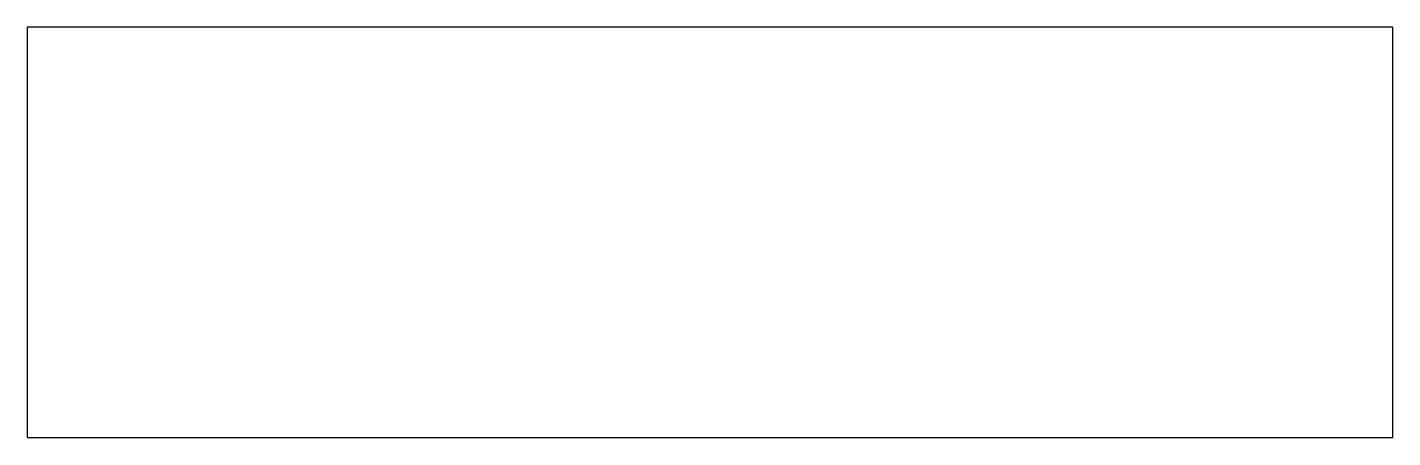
# Model space of a CAD drawing. Header units: millimetres. Extents: x 38 to 178, y 17 to 59.
import ezdxf

# ---------------------------------------------------------------- set-up
doc = ezdxf.new("R2010")
doc.units = ezdxf.units.MM
doc.layers.add('Ol', color=1, linetype='Continuous')

msp = doc.modelspace()

# ---------------------------------------------------------------- linework, layer by layer
at = {"layer": 'Ol'}
msp.add_lwpolyline([(38.05, 17.18), (178.05, 17.18), (178.05, 59.18), (38.05, 59.18)], close=True, dxfattribs=at)

doc.saveas('drawing.dxf')
